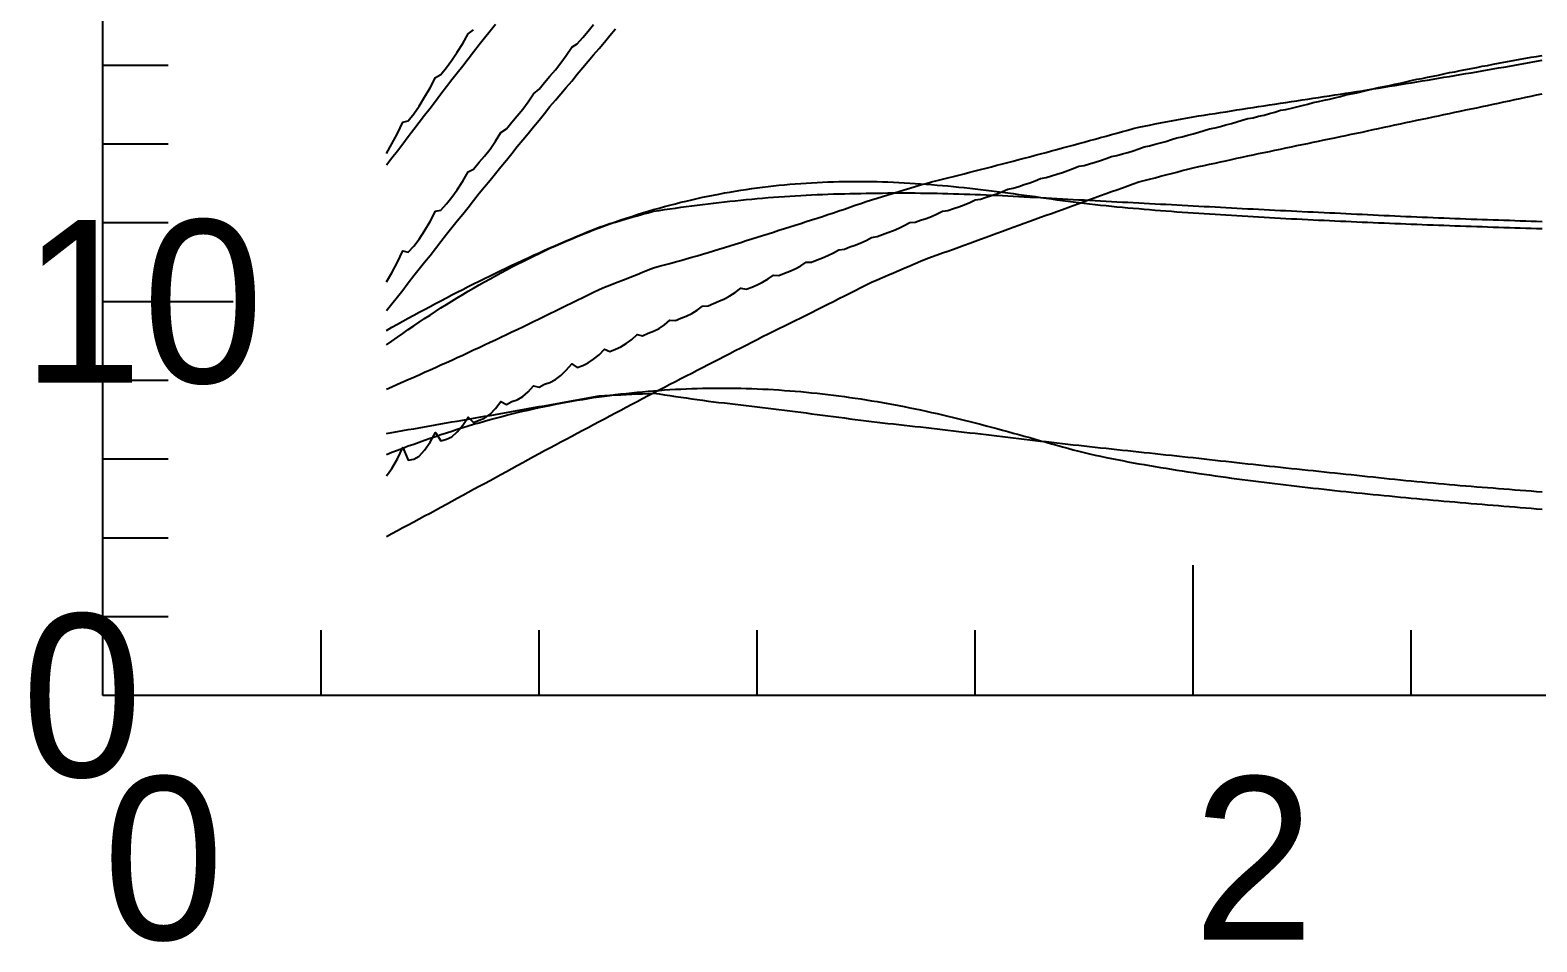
# Model space of a CAD drawing. Extents: x -35 to 179, y -35 to 142.
# Drawn here: x -3.6 to 70.5, y -12.1 to 32.7 of the extents above; entities that cross this region are included whole.
import ezdxf

# ---------------------------------------------------------------- set-up
doc = ezdxf.new("R2010")
doc.units = 0

msp = doc.modelspace()

# ---------------------------------------------------------------- linework, layer by layer
at = {"color": 0}
for p, q in [((0, 30.983), (3.2, 30.983)), ((0, 27.11), (3.2, 27.11)), ((0, 23.237), (3.2, 23.237)), ((0, 19.364), (6.4, 19.364)), ((0, 15.492), (3.2, 15.492)), ((0, 11.619), (3.2, 11.619)), ((0, 7.746), (3.2, 7.746)), ((53.625, 0), (53.625, 6.4)), ((0, 3.873), (3.2, 3.873)), ((10.725, 0), (10.725, 3.2)), ((21.45, 0), (21.45, 3.2)), ((32.175, 0), (32.175, 3.2)), ((42.9, 0), (42.9, 3.2)), ((64.35, 0), (64.35, 3.2))]:
    msp.add_line(p, q, dxfattribs=at)
msp.add_lwpolyline([(0, 0), (0, 116.187), (179.2, 116.187), (179.2, 0)], close=True, dxfattribs=at)
at = {"color": 4}
for points in [[(13.942, 26.072), (14.211, 26.417), (14.479, 26.764), (14.747, 27.112), (15.015, 27.472), (15.283, 27.835), (15.551, 28.179), (15.819, 28.521), (16.087, 28.864), (16.356, 29.208), (16.624, 29.564), (16.892, 29.925), (17.16, 30.265), (17.428, 30.602), (17.696, 30.941), (17.964, 31.28), (18.232, 31.632), (18.5, 31.989), (18.769, 32.324), (19.037, 32.656), (19.305, 32.99)], [(13.942, 18.917), (14.211, 19.252), (14.479, 19.587), (14.747, 19.923), (15.015, 20.279), (15.283, 20.636), (15.551, 20.966), (15.819, 21.297), (16.087, 21.628), (16.356, 21.959), (16.624, 22.31), (16.892, 22.666), (17.16, 22.993), (17.428, 23.321), (17.696, 23.648), (17.964, 23.976), (18.232, 24.323), (18.5, 24.676), (18.769, 25), (19.037, 25.323), (19.305, 25.646), (19.573, 25.97), (19.841, 26.312), (20.109, 26.641), (20.377, 26.982), (20.645, 27.301), (20.914, 27.62), (21.182, 27.94), (21.45, 28.276), (21.718, 28.601), (21.986, 28.939), (22.254, 29.253), (22.522, 29.567), (22.79, 29.88), (23.059, 30.194), (23.327, 30.53), (23.595, 30.864), (23.863, 31.174), (24.131, 31.484), (24.399, 31.794), (24.667, 32.103), (24.935, 32.433), (25.204, 32.765)], [(13.942, 17.942), (14.211, 18.09), (14.479, 18.239), (14.747, 18.389), (15.015, 18.534), (15.283, 18.681), (15.551, 18.828), (15.819, 18.97), (16.087, 19.115), (16.356, 19.259), (16.624, 19.398), (16.892, 19.539), (17.16, 19.679), (17.428, 19.815), (17.696, 19.953), (17.964, 20.089), (18.232, 20.222), (18.5, 20.357), (18.769, 20.49), (19.037, 20.62), (19.305, 20.751), (19.573, 20.882), (19.841, 21.008), (20.109, 21.137), (20.377, 21.264), (20.645, 21.387), (20.914, 21.512), (21.182, 21.635), (21.45, 21.755), (21.718, 21.876), (21.986, 21.996), (22.254, 22.112), (22.522, 22.23), (22.79, 22.347), (23.059, 22.46), (23.327, 22.574), (23.595, 22.686), (23.863, 22.796), (24.131, 22.906), (24.399, 23.015), (24.667, 23.102), (24.935, 23.185), (25.204, 23.266), (25.472, 23.344), (25.74, 23.423), (26.008, 23.5), (26.276, 23.575), (26.544, 23.65), (26.812, 23.724), (27.08, 23.794), (27.349, 23.839), (27.617, 23.878), (27.885, 23.915), (28.153, 23.952), (28.421, 23.989), (28.689, 24.022), (28.957, 24.057), (29.225, 24.09), (29.494, 24.12), (29.762, 24.152), (30.03, 24.187), (30.298, 24.219), (30.566, 24.251), (30.834, 24.283), (31.102, 24.312), (31.37, 24.341), (31.639, 24.369), (31.907, 24.395), (32.175, 24.421), (32.443, 24.446), (32.711, 24.467), (32.979, 24.488), (33.247, 24.508), (33.515, 24.525), (33.783, 24.543), (34.052, 24.56), (34.32, 24.575), (34.588, 24.589), (34.856, 24.603), (35.124, 24.615), (35.392, 24.626), (35.66, 24.636), (35.928, 24.644), (36.197, 24.652), (36.465, 24.659), (36.733, 24.665), (37.001, 24.67), (37.269, 24.675), (37.537, 24.677), (37.805, 24.68), (38.073, 24.686), (38.342, 24.689), (38.61, 24.692), (38.878, 24.694), (39.146, 24.694), (39.414, 24.695), (39.682, 24.694), (39.95, 24.693), (40.218, 24.69), (40.487, 24.687), (40.755, 24.683), (41.023, 24.678), (41.291, 24.672), (41.559, 24.665), (41.827, 24.658), (42.095, 24.651), (42.363, 24.642), (42.632, 24.633), (42.9, 24.624), (43.168, 24.613), (43.436, 24.602), (43.704, 24.59), (43.972, 24.578), (44.24, 24.565), (44.508, 24.552), (44.777, 24.538), (45.045, 24.524), (45.313, 24.51), (45.581, 24.495), (45.849, 24.481), (46.117, 24.467), (46.385, 24.453), (46.653, 24.439), (46.922, 24.424), (47.19, 24.409), (47.458, 24.394), (47.726, 24.379), (47.994, 24.364), (48.262, 24.349), (48.53, 24.335), (48.798, 24.32), (49.067, 24.306), (49.335, 24.292), (49.603, 24.277), (49.871, 24.263), (50.139, 24.248), (50.407, 24.234), (50.675, 24.22), (50.943, 24.206), (51.211, 24.191), (51.48, 24.177), (51.748, 24.163), (52.016, 24.149), (52.284, 24.135), (52.552, 24.121), (52.82, 24.107), (53.088, 24.093), (53.356, 24.079), (53.625, 24.065), (53.893, 24.05), (54.161, 24.035), (54.429, 24.021), (54.697, 24.007), (54.965, 23.992), (55.233, 23.978), (55.501, 23.964), (55.77, 23.949), (56.038, 23.935), (56.306, 23.921), (56.574, 23.907), (56.842, 23.894), (57.11, 23.88), (57.378, 23.866), (57.646, 23.853), (57.915, 23.839), (58.183, 23.826), (58.451, 23.812), (58.719, 23.799), (58.987, 23.786), (59.255, 23.773), (59.523, 23.76), (59.791, 23.747), (60.06, 23.734), (60.328, 23.721), (60.596, 23.709), (60.864, 23.696), (61.132, 23.683), (61.4, 23.67), (61.668, 23.657), (61.936, 23.644), (62.205, 23.631), (62.473, 23.618), (62.741, 23.605), (63.009, 23.592), (63.277, 23.579), (63.545, 23.566), (63.813, 23.553), (64.081, 23.54), (64.35, 23.529), (64.618, 23.518), (64.886, 23.507), (65.154, 23.496), (65.422, 23.485), (65.69, 23.475), (65.958, 23.464), (66.226, 23.453), (66.495, 23.442), (66.763, 23.432), (67.031, 23.422), (67.299, 23.413), (67.567, 23.404), (67.835, 23.395), (68.103, 23.386), (68.371, 23.376), (68.639, 23.367), (68.908, 23.358), (69.176, 23.349), (69.444, 23.34), (69.712, 23.331), (69.98, 23.322), (70.248, 23.313), (70.516, 23.304), (70.784, 23.294)]]:
    msp.add_lwpolyline(points, dxfattribs=at)
at = {"color": 3}
for points in [[(13.942, 20.325), (14.211, 20.774), (14.479, 21.288), (14.747, 21.848), (15.015, 21.782), (15.283, 22.085), (15.551, 22.421), (15.819, 22.826), (16.087, 23.287), (16.356, 23.791), (16.624, 23.843), (16.892, 24.164), (17.16, 24.479), (17.428, 24.852), (17.696, 25.273), (17.964, 25.733), (18.232, 25.865), (18.5, 26.2), (18.769, 26.499), (19.037, 26.848), (19.305, 27.237), (19.573, 27.662), (19.841, 27.849), (20.109, 28.176), (20.377, 28.482), (20.645, 28.811), (20.914, 29.176), (21.182, 29.572), (21.45, 29.797), (21.718, 30.118), (21.986, 30.428), (22.254, 30.742), (22.522, 31.086), (22.79, 31.458), (23.059, 31.854), (23.327, 32.024), (23.595, 32.338), (23.863, 32.638), (24.131, 32.966)], [(13.942, 26.64), (14.211, 27.109), (14.479, 27.623), (14.747, 28.174), (15.015, 28.243), (15.283, 28.591), (15.551, 28.966), (15.819, 29.394), (16.087, 29.862), (16.356, 30.365), (16.624, 30.513), (16.892, 30.868), (17.16, 31.219), (17.428, 31.615), (17.696, 32.045), (17.964, 32.507), (18.232, 32.708)], [(13.942, 17.222), (14.211, 17.417), (14.479, 17.603), (14.747, 17.79), (15.015, 17.978), (15.283, 18.158), (15.551, 18.339), (15.819, 18.519), (16.087, 18.693), (16.356, 18.868), (16.624, 19.041), (16.892, 19.208), (17.16, 19.376), (17.428, 19.541), (17.696, 19.702), (17.964, 19.863), (18.232, 20.021), (18.5, 20.175), (18.769, 20.328), (19.037, 20.479), (19.305, 20.626), (19.573, 20.772), (19.841, 20.915), (20.109, 21.055), (20.377, 21.195), (20.645, 21.33), (20.914, 21.463), (21.182, 21.595), (21.45, 21.723), (21.718, 21.849), (21.986, 21.974), (22.254, 22.095), (22.522, 22.213), (22.79, 22.331), (23.059, 22.444), (23.327, 22.556), (23.595, 22.667), (23.863, 22.773), (24.131, 22.877), (24.399, 22.981), (24.667, 23.079), (24.935, 23.177), (25.204, 23.273), (25.472, 23.365), (25.74, 23.456), (26.008, 23.545), (26.276, 23.629), (26.544, 23.713), (26.812, 23.795), (27.08, 23.873), (27.349, 23.95), (27.617, 24.025), (27.885, 24.096), (28.153, 24.166), (28.421, 24.234), (28.689, 24.298), (28.957, 24.361), (29.225, 24.422), (29.494, 24.48), (29.762, 24.536), (30.03, 24.591), (30.298, 24.642), (30.566, 24.692), (30.834, 24.74), (31.102, 24.784), (31.37, 24.827), (31.639, 24.869), (31.907, 24.907), (32.175, 24.944), (32.443, 24.979), (32.711, 25.011), (32.979, 25.041), (33.247, 25.07), (33.515, 25.096), (33.783, 25.12), (34.052, 25.143), (34.32, 25.163), (34.588, 25.181), (34.856, 25.198), (35.124, 25.212), (35.392, 25.225), (35.66, 25.236), (35.928, 25.244), (36.197, 25.251), (36.465, 25.256), (36.733, 25.259), (37.001, 25.26), (37.269, 25.26), (37.537, 25.258), (37.805, 25.254), (38.073, 25.249), (38.342, 25.241), (38.61, 25.233), (38.878, 25.222), (39.146, 25.21), (39.414, 25.197), (39.682, 25.182), (39.95, 25.165), (40.218, 25.147), (40.487, 25.128), (40.755, 25.107), (41.023, 25.085), (41.291, 25.061), (41.559, 25.036), (41.827, 25.011), (42.095, 24.984), (42.363, 24.955), (42.632, 24.926), (42.9, 24.896), (43.168, 24.865), (43.436, 24.833), (43.704, 24.8), (43.972, 24.766), (44.24, 24.731), (44.508, 24.696), (44.777, 24.661), (45.045, 24.624), (45.313, 24.588), (45.581, 24.551), (45.849, 24.513), (46.117, 24.476), (46.385, 24.439), (46.653, 24.401), (46.922, 24.364), (47.19, 24.328), (47.458, 24.291), (47.726, 24.256), (47.994, 24.222), (48.262, 24.189), (48.53, 24.157), (48.798, 24.127), (49.067, 24.099), (49.335, 24.071), (49.603, 24.044), (49.871, 24.018), (50.139, 23.993), (50.407, 23.969), (50.675, 23.945), (50.943, 23.922), (51.211, 23.899), (51.48, 23.877), (51.748, 23.855), (52.016, 23.834), (52.284, 23.813), (52.552, 23.793), (52.82, 23.773), (53.088, 23.754), (53.356, 23.735), (53.625, 23.716), (53.893, 23.698), (54.161, 23.68), (54.429, 23.662), (54.697, 23.645), (54.965, 23.628), (55.233, 23.611), (55.501, 23.595), (55.77, 23.578), (56.038, 23.562), (56.306, 23.547), (56.574, 23.531), (56.842, 23.516), (57.11, 23.501), (57.378, 23.486), (57.646, 23.472), (57.915, 23.457), (58.183, 23.443), (58.451, 23.429), (58.719, 23.416), (58.987, 23.402), (59.255, 23.389), (59.523, 23.375), (59.791, 23.362), (60.06, 23.35), (60.328, 23.337), (60.596, 23.324), (60.864, 23.312), (61.132, 23.3), (61.4, 23.288), (61.668, 23.276), (61.936, 23.264), (62.205, 23.253), (62.473, 23.241), (62.741, 23.23), (63.009, 23.219), (63.277, 23.208), (63.545, 23.197), (63.813, 23.186), (64.081, 23.175), (64.35, 23.165), (64.618, 23.154), (64.886, 23.144), (65.154, 23.134), (65.422, 23.124), (65.69, 23.114), (65.958, 23.104), (66.226, 23.094), (66.495, 23.084), (66.763, 23.075), (67.031, 23.065), (67.299, 23.056), (67.567, 23.047), (67.835, 23.038), (68.103, 23.029), (68.371, 23.02), (68.639, 23.011), (68.908, 23.002), (69.176, 22.993), (69.444, 22.985), (69.712, 22.976), (69.98, 22.968), (70.248, 22.959), (70.516, 22.951), (70.784, 22.943)]]:
    msp.add_lwpolyline(points, dxfattribs=at)
at = {"color": 2}
for points in [[(13.942, 10.784), (14.211, 11.147), (14.479, 11.625), (14.747, 12.181), (15.015, 11.559), (15.283, 11.607), (15.551, 11.764), (15.819, 12.053), (16.087, 12.445), (16.356, 12.915), (16.624, 12.503), (16.892, 12.589), (17.16, 12.714), (17.428, 12.949), (17.696, 13.276), (17.964, 13.675), (18.232, 13.415), (18.5, 13.531), (18.769, 13.632), (19.037, 13.828), (19.305, 14.104), (19.573, 14.446), (19.841, 14.296), (20.109, 14.44), (20.377, 14.521), (20.645, 14.687), (20.914, 14.923), (21.182, 15.219), (21.45, 15.149), (21.718, 15.288), (21.986, 15.382), (22.254, 15.524), (22.522, 15.728), (22.79, 15.987), (23.059, 16.291), (23.327, 16.109), (23.595, 16.214), (23.863, 16.338), (24.131, 16.517), (24.399, 16.744), (24.667, 17.014), (24.935, 16.905), (25.204, 17.02), (25.472, 17.13), (25.74, 17.288), (26.008, 17.489), (26.276, 17.73), (26.544, 17.675), (26.812, 17.8), (27.08, 17.898), (27.349, 18.039), (27.617, 18.219), (27.885, 18.435), (28.153, 18.423), (28.421, 18.545), (28.689, 18.644), (28.957, 18.771), (29.225, 18.933), (29.494, 19.128), (29.762, 19.147), (30.03, 19.266), (30.298, 19.369), (30.566, 19.483), (30.834, 19.63), (31.102, 19.806), (31.37, 20.009), (31.639, 19.965), (31.907, 20.071), (32.175, 20.176), (32.443, 20.309), (32.711, 20.47), (32.979, 20.655), (33.247, 20.642), (33.515, 20.753), (33.783, 20.849), (34.052, 20.971), (34.32, 21.117), (34.588, 21.287), (34.856, 21.299), (35.124, 21.414), (35.392, 21.502), (35.66, 21.614), (35.928, 21.749), (36.197, 21.904), (36.465, 21.937), (36.733, 22.041), (37.001, 22.136), (37.269, 22.24), (37.537, 22.364), (37.805, 22.507), (38.073, 22.555), (38.342, 22.656), (38.61, 22.752), (38.878, 22.848), (39.146, 22.962), (39.414, 23.095), (39.682, 23.244), (39.95, 23.251), (40.218, 23.349), (40.487, 23.438), (40.755, 23.544), (41.023, 23.667), (41.291, 23.805), (41.559, 23.829), (41.827, 23.927), (42.095, 24.01), (42.363, 24.109), (42.632, 24.223), (42.9, 24.351), (43.168, 24.388), (43.436, 24.488), (43.704, 24.565), (43.972, 24.657), (44.24, 24.763), (44.508, 24.883), (44.777, 24.929), (45.045, 25.018), (45.313, 25.103), (45.581, 25.189), (45.849, 25.288), (46.117, 25.399), (46.385, 25.453), (46.653, 25.539), (46.922, 25.624), (47.19, 25.705), (47.458, 25.797), (47.726, 25.901), (47.994, 26.015), (48.262, 26.043), (48.53, 26.128), (48.798, 26.204), (49.067, 26.29), (49.335, 26.387), (49.603, 26.494), (49.871, 26.531), (50.139, 26.616), (50.407, 26.687), (50.675, 26.768), (50.943, 26.859), (51.211, 26.959), (51.48, 27.002), (51.748, 27.088), (52.016, 27.154), (52.284, 27.23), (52.552, 27.315), (52.82, 27.409), (53.088, 27.457), (53.356, 27.532), (53.625, 27.605), (53.893, 27.677), (54.161, 27.756), (54.429, 27.844), (54.697, 27.896), (54.965, 27.968), (55.233, 28.041), (55.501, 28.108), (55.77, 28.183), (56.038, 28.265), (56.306, 28.355), (56.574, 28.389), (56.842, 28.461), (57.11, 28.524), (57.378, 28.594), (57.646, 28.671), (57.915, 28.755), (58.183, 28.794), (58.451, 28.866), (58.719, 28.925), (58.987, 28.991), (59.255, 29.063), (59.523, 29.142), (59.791, 29.185), (60.06, 29.256), (60.328, 29.311), (60.596, 29.373), (60.864, 29.441), (61.132, 29.515), (61.4, 29.56), (61.668, 29.621), (61.936, 29.683), (62.205, 29.74), (62.473, 29.804), (62.741, 29.873), (63.009, 29.92), (63.277, 29.978), (63.545, 30.039), (63.813, 30.093), (64.081, 30.153), (64.35, 30.218), (64.618, 30.288), (64.886, 30.322), (65.154, 30.381), (65.422, 30.432), (65.69, 30.488), (65.958, 30.549), (66.226, 30.614), (66.495, 30.65), (66.763, 30.709), (67.031, 30.756), (67.299, 30.809), (67.567, 30.866), (67.835, 30.927), (68.103, 30.964), (68.371, 31.022), (68.639, 31.067), (68.908, 31.116), (69.176, 31.169), (69.444, 31.226), (69.712, 31.264), (69.98, 31.313), (70.248, 31.363), (70.516, 31.408), (70.784, 31.458)], [(13.942, 15.056), (14.211, 15.172), (14.479, 15.288), (14.747, 15.405), (15.015, 15.522), (15.283, 15.64), (15.551, 15.759), (15.819, 15.878), (16.087, 15.998), (16.356, 16.118), (16.624, 16.239), (16.892, 16.361), (17.16, 16.483), (17.428, 16.606), (17.696, 16.729), (17.964, 16.853), (18.232, 16.977), (18.5, 17.102), (18.769, 17.227), (19.037, 17.353), (19.305, 17.479), (19.573, 17.607), (19.841, 17.734), (20.109, 17.863), (20.377, 17.991), (20.645, 18.12), (20.914, 18.25), (21.182, 18.379), (21.45, 18.509), (21.718, 18.64), (21.986, 18.77), (22.254, 18.9), (22.522, 19.03), (22.79, 19.16), (23.059, 19.291), (23.327, 19.422), (23.595, 19.553), (23.863, 19.685), (24.131, 19.817), (24.399, 19.949), (24.667, 20.06), (24.935, 20.165), (25.204, 20.27), (25.472, 20.375), (25.74, 20.481), (26.008, 20.587), (26.276, 20.694), (26.544, 20.801), (26.812, 20.908), (27.08, 21.016), (27.349, 21.091), (27.617, 21.163), (27.885, 21.235), (28.153, 21.309), (28.421, 21.382), (28.689, 21.457), (28.957, 21.532), (29.225, 21.608), (29.494, 21.685), (29.762, 21.762), (30.03, 21.844), (30.298, 21.927), (30.566, 22.011), (30.834, 22.095), (31.102, 22.179), (31.37, 22.264), (31.639, 22.35), (31.907, 22.436), (32.175, 22.523), (32.443, 22.61), (32.711, 22.692), (32.979, 22.775), (33.247, 22.858), (33.515, 22.942), (33.783, 23.026), (34.052, 23.111), (34.32, 23.197), (34.588, 23.283), (34.856, 23.369), (35.124, 23.456), (35.392, 23.545), (35.66, 23.634), (35.928, 23.724), (36.197, 23.814), (36.465, 23.904), (36.733, 23.995), (37.001, 24.086), (37.269, 24.178), (37.537, 24.271), (37.805, 24.363), (38.073, 24.438), (38.342, 24.519), (38.61, 24.6), (38.878, 24.682), (39.146, 24.763), (39.414, 24.845), (39.682, 24.928), (39.95, 25.011), (40.218, 25.094), (40.487, 25.167), (40.755, 25.234), (41.023, 25.301), (41.291, 25.368), (41.559, 25.436), (41.827, 25.504), (42.095, 25.572), (42.363, 25.64), (42.632, 25.709), (42.9, 25.778), (43.168, 25.846), (43.436, 25.915), (43.704, 25.984), (43.972, 26.053), (44.24, 26.122), (44.508, 26.192), (44.777, 26.261), (45.045, 26.331), (45.313, 26.402), (45.581, 26.472), (45.849, 26.544), (46.117, 26.615), (46.385, 26.687), (46.653, 26.76), (46.922, 26.832), (47.19, 26.905), (47.458, 26.978), (47.726, 27.051), (47.994, 27.124), (48.262, 27.197), (48.53, 27.27), (48.798, 27.343), (49.067, 27.417), (49.335, 27.49), (49.603, 27.564), (49.871, 27.638), (50.139, 27.712), (50.407, 27.786), (50.675, 27.861), (50.943, 27.935), (51.211, 27.982), (51.48, 28.033), (51.748, 28.084), (52.016, 28.135), (52.284, 28.186), (52.552, 28.237), (52.82, 28.288), (53.088, 28.34), (53.356, 28.391), (53.625, 28.443), (53.893, 28.481), (54.161, 28.522), (54.429, 28.564), (54.697, 28.605), (54.965, 28.647), (55.233, 28.689), (55.501, 28.73), (55.77, 28.772), (56.038, 28.814), (56.306, 28.856), (56.574, 28.896), (56.842, 28.937), (57.11, 28.977), (57.378, 29.018), (57.646, 29.059), (57.915, 29.1), (58.183, 29.141), (58.451, 29.182), (58.719, 29.223), (58.987, 29.264), (59.255, 29.305), (59.523, 29.346), (59.791, 29.387), (60.06, 29.428), (60.328, 29.469), (60.596, 29.51), (60.864, 29.551), (61.132, 29.592), (61.4, 29.634), (61.668, 29.676), (61.936, 29.719), (62.205, 29.763), (62.473, 29.806), (62.741, 29.849), (63.009, 29.893), (63.277, 29.936), (63.545, 29.98), (63.813, 30.024), (64.081, 30.067), (64.35, 30.112), (64.618, 30.156), (64.886, 30.2), (65.154, 30.245), (65.422, 30.289), (65.69, 30.334), (65.958, 30.379), (66.226, 30.424), (66.495, 30.468), (66.763, 30.513), (67.031, 30.559), (67.299, 30.605), (67.567, 30.651), (67.835, 30.698), (68.103, 30.744), (68.371, 30.79), (68.639, 30.836), (68.908, 30.883), (69.176, 30.929), (69.444, 30.976), (69.712, 31.025), (69.98, 31.073), (70.248, 31.122), (70.516, 31.171), (70.784, 31.22)], [(13.942, 11.845), (14.211, 11.957), (14.479, 12.053), (14.747, 12.152), (15.015, 12.259), (15.283, 12.351), (15.551, 12.446), (15.819, 12.547), (16.087, 12.635), (16.356, 12.726), (16.624, 12.821), (16.892, 12.905), (17.16, 12.991), (17.428, 13.08), (17.696, 13.159), (17.964, 13.241), (18.232, 13.324), (18.5, 13.399), (18.769, 13.475), (19.037, 13.552), (19.305, 13.622), (19.573, 13.693), (19.841, 13.765), (20.109, 13.83), (20.377, 13.896), (20.645, 13.962), (20.914, 14.022), (21.182, 14.083), (21.45, 14.143), (21.718, 14.199), (21.986, 14.254), (22.254, 14.309), (22.522, 14.359), (22.79, 14.409), (23.059, 14.459), (23.327, 14.504), (23.595, 14.549), (23.863, 14.593), (24.131, 14.633), (24.399, 14.673), (24.667, 14.711), (24.935, 14.746), (25.204, 14.781), (25.472, 14.814), (25.74, 14.844), (26.008, 14.873), (26.276, 14.901), (26.544, 14.925), (26.812, 14.95), (27.08, 14.972), (27.349, 14.992), (27.617, 15.011), (27.885, 15.028), (28.153, 15.043), (28.421, 15.057), (28.689, 15.068), (28.957, 15.078), (29.225, 15.087), (29.494, 15.094), (29.762, 15.098), (30.03, 15.102), (30.298, 15.104), (30.566, 15.103), (30.834, 15.102), (31.102, 15.098), (31.37, 15.093), (31.639, 15.087), (31.907, 15.078), (32.175, 15.068), (32.443, 15.057), (32.711, 15.043), (32.979, 15.028), (33.247, 15.011), (33.515, 14.993), (33.783, 14.973), (34.052, 14.952), (34.32, 14.928), (34.588, 14.904), (34.856, 14.877), (35.124, 14.849), (35.392, 14.82), (35.66, 14.789), (35.928, 14.756), (36.197, 14.721), (36.465, 14.686), (36.733, 14.648), (37.001, 14.609), (37.269, 14.569), (37.537, 14.527), (37.805, 14.483), (38.073, 14.439), (38.342, 14.392), (38.61, 14.344), (38.878, 14.295), (39.146, 14.244), (39.414, 14.192), (39.682, 14.138), (39.95, 14.083), (40.218, 14.027), (40.487, 13.969), (40.755, 13.91), (41.023, 13.85), (41.291, 13.788), (41.559, 13.725), (41.827, 13.662), (42.095, 13.596), (42.363, 13.53), (42.632, 13.463), (42.9, 13.395), (43.168, 13.325), (43.436, 13.255), (43.704, 13.184), (43.972, 13.112), (44.24, 13.039), (44.508, 12.966), (44.777, 12.892), (45.045, 12.818), (45.313, 12.743), (45.581, 12.668), (45.849, 12.593), (46.117, 12.517), (46.385, 12.442), (46.653, 12.367), (46.922, 12.293), (47.19, 12.219), (47.458, 12.147), (47.726, 12.075), (47.994, 12.006), (48.262, 11.939), (48.53, 11.875), (48.798, 11.814), (49.067, 11.756), (49.335, 11.699), (49.603, 11.644), (49.871, 11.59), (50.139, 11.538), (50.407, 11.487), (50.675, 11.437), (50.943, 11.388), (51.211, 11.341), (51.48, 11.294), (51.748, 11.248), (52.016, 11.204), (52.284, 11.16), (52.552, 11.116), (52.82, 11.074), (53.088, 11.032), (53.356, 10.991), (53.625, 10.951), (53.893, 10.911), (54.161, 10.872), (54.429, 10.833), (54.697, 10.795), (54.965, 10.758), (55.233, 10.721), (55.501, 10.684), (55.77, 10.649), (56.038, 10.613), (56.306, 10.578), (56.574, 10.544), (56.842, 10.51), (57.11, 10.476), (57.378, 10.443), (57.646, 10.41), (57.915, 10.378), (58.183, 10.346), (58.451, 10.314), (58.719, 10.283), (58.987, 10.252), (59.255, 10.222), (59.523, 10.191), (59.791, 10.161), (60.06, 10.132), (60.328, 10.103), (60.596, 10.074), (60.864, 10.045), (61.132, 10.017), (61.4, 9.989), (61.668, 9.961), (61.936, 9.934), (62.205, 9.907), (62.473, 9.88), (62.741, 9.853), (63.009, 9.827), (63.277, 9.801), (63.545, 9.775), (63.813, 9.749), (64.081, 9.724), (64.35, 9.698), (64.618, 9.674), (64.886, 9.649), (65.154, 9.624), (65.422, 9.6), (65.69, 9.576), (65.958, 9.552), (66.226, 9.529), (66.495, 9.505), (66.763, 9.482), (67.031, 9.459), (67.299, 9.436), (67.567, 9.413), (67.835, 9.391), (68.103, 9.369), (68.371, 9.347), (68.639, 9.325), (68.908, 9.303), (69.176, 9.281), (69.444, 9.26), (69.712, 9.239), (69.98, 9.218), (70.248, 9.197), (70.516, 9.176), (70.784, 9.156)]]:
    msp.add_lwpolyline(points, dxfattribs=at)
at = {"color": 1}
msp.add_lwpolyline([(13.942, 15.056), (14.211, 15.172), (14.479, 15.288), (14.747, 15.405), (15.015, 15.522), (15.283, 15.64), (15.551, 15.759), (15.819, 15.878), (16.087, 15.998), (16.356, 16.118), (16.624, 16.239), (16.892, 16.361), (17.16, 16.483), (17.428, 16.606), (17.696, 16.729), (17.964, 16.853), (18.232, 16.977), (18.5, 17.102), (18.769, 17.227), (19.037, 17.353), (19.305, 17.479), (19.573, 17.607), (19.841, 17.734), (20.109, 17.863), (20.377, 17.991), (20.645, 18.12), (20.914, 18.25), (21.182, 18.379), (21.45, 18.509), (21.718, 18.64), (21.986, 18.77), (22.254, 18.9), (22.522, 19.03), (22.79, 19.16), (23.059, 19.291), (23.327, 19.422), (23.595, 19.553), (23.863, 19.685), (24.131, 19.817), (24.399, 19.949), (24.667, 20.06), (24.935, 20.165), (25.204, 20.27), (25.472, 20.375), (25.74, 20.481), (26.008, 20.587), (26.276, 20.694), (26.544, 20.801), (26.812, 20.908), (27.08, 21.016), (27.349, 21.091), (27.617, 21.163), (27.885, 21.235), (28.153, 21.309), (28.421, 21.382), (28.689, 21.457), (28.957, 21.532), (29.225, 21.608), (29.494, 21.685), (29.762, 21.762), (30.03, 21.844), (30.298, 21.927), (30.566, 22.011), (30.834, 22.095), (31.102, 22.179), (31.37, 22.264), (31.639, 22.35), (31.907, 22.436), (32.175, 22.523), (32.443, 22.61), (32.711, 22.692), (32.979, 22.775), (33.247, 22.858), (33.515, 22.942), (33.783, 23.026), (34.052, 23.111), (34.32, 23.197), (34.588, 23.283), (34.856, 23.369), (35.124, 23.456), (35.392, 23.545), (35.66, 23.634), (35.928, 23.724), (36.197, 23.814), (36.465, 23.904), (36.733, 23.995), (37.001, 24.086), (37.269, 24.178), (37.537, 24.271), (37.805, 24.363), (38.073, 24.438), (38.342, 24.519), (38.61, 24.6), (38.878, 24.682), (39.146, 24.763), (39.414, 24.845), (39.682, 24.928), (39.95, 25.011), (40.218, 25.094), (40.487, 25.167), (40.755, 25.234), (41.023, 25.301), (41.291, 25.368), (41.559, 25.436), (41.827, 25.504), (42.095, 25.572), (42.363, 25.64), (42.632, 25.709), (42.9, 25.778), (43.168, 25.846), (43.436, 25.915), (43.704, 25.984), (43.972, 26.053), (44.24, 26.122), (44.508, 26.192), (44.777, 26.261), (45.045, 26.331), (45.313, 26.402), (45.581, 26.472), (45.849, 26.544), (46.117, 26.615), (46.385, 26.687), (46.653, 26.76), (46.922, 26.832), (47.19, 26.905), (47.458, 26.978), (47.726, 27.051), (47.994, 27.124), (48.262, 27.197), (48.53, 27.27), (48.798, 27.343), (49.067, 27.417), (49.335, 27.49), (49.603, 27.564), (49.871, 27.638), (50.139, 27.712), (50.407, 27.786), (50.675, 27.861), (50.943, 27.935), (51.211, 27.982), (51.48, 28.033), (51.748, 28.084), (52.016, 28.135), (52.284, 28.186), (52.552, 28.237), (52.82, 28.288), (53.088, 28.34), (53.356, 28.391), (53.625, 28.443), (53.893, 28.481), (54.161, 28.522), (54.429, 28.564), (54.697, 28.605), (54.965, 28.647), (55.233, 28.689), (55.501, 28.73), (55.77, 28.772), (56.038, 28.814), (56.306, 28.856), (56.574, 28.896), (56.842, 28.937), (57.11, 28.977), (57.378, 29.018), (57.646, 29.059), (57.915, 29.1), (58.183, 29.141), (58.451, 29.182), (58.719, 29.223), (58.987, 29.264), (59.255, 29.305), (59.523, 29.346), (59.791, 29.387), (60.06, 29.428), (60.328, 29.469), (60.596, 29.51), (60.864, 29.551), (61.132, 29.592), (61.4, 29.634), (61.668, 29.676), (61.936, 29.719), (62.205, 29.763), (62.473, 29.806), (62.741, 29.849), (63.009, 29.893), (63.277, 29.936), (63.545, 29.98), (63.813, 30.024), (64.081, 30.067), (64.35, 30.112), (64.618, 30.156), (64.886, 30.2), (65.154, 30.245), (65.422, 30.289), (65.69, 30.334), (65.958, 30.379), (66.226, 30.424), (66.495, 30.468), (66.763, 30.513), (67.031, 30.559), (67.299, 30.605), (67.567, 30.651), (67.835, 30.698), (68.103, 30.744), (68.371, 30.79), (68.639, 30.836), (68.908, 30.883), (69.176, 30.929), (69.444, 30.976), (69.712, 31.025), (69.98, 31.073), (70.248, 31.122), (70.516, 31.171), (70.784, 31.22)], dxfattribs=at)
at = {"color": 6}
msp.add_lwpolyline([(13.942, 7.813), (14.211, 7.957), (14.479, 8.101), (14.747, 8.245), (15.015, 8.389), (15.283, 8.532), (15.551, 8.676), (15.819, 8.82), (16.087, 8.964), (16.356, 9.108), (16.624, 9.252), (16.892, 9.399), (17.16, 9.545), (17.428, 9.691), (17.696, 9.837), (17.964, 9.983), (18.232, 10.129), (18.5, 10.275), (18.769, 10.421), (19.037, 10.568), (19.305, 10.714), (19.573, 10.86), (19.841, 11.006), (20.109, 11.152), (20.377, 11.298), (20.645, 11.444), (20.914, 11.59), (21.182, 11.736), (21.45, 11.882), (21.718, 12.029), (21.986, 12.173), (22.254, 12.315), (22.522, 12.458), (22.79, 12.601), (23.059, 12.744), (23.327, 12.887), (23.595, 13.029), (23.863, 13.172), (24.131, 13.315), (24.399, 13.458), (24.667, 13.6), (24.935, 13.741), (25.204, 13.883), (25.472, 14.025), (25.74, 14.166), (26.008, 14.308), (26.276, 14.45), (26.544, 14.591), (26.812, 14.733), (27.08, 14.875), (27.349, 15.014), (27.617, 15.152), (27.885, 15.29), (28.153, 15.429), (28.421, 15.567), (28.689, 15.705), (28.957, 15.844), (29.225, 15.982), (29.494, 16.12), (29.762, 16.259), (30.03, 16.396), (30.298, 16.533), (30.566, 16.67), (30.834, 16.808), (31.102, 16.945), (31.37, 17.082), (31.639, 17.219), (31.907, 17.357), (32.175, 17.494), (32.443, 17.631), (32.711, 17.763), (32.979, 17.896), (33.247, 18.029), (33.515, 18.162), (33.783, 18.295), (34.052, 18.427), (34.32, 18.56), (34.588, 18.693), (34.856, 18.826), (35.124, 18.959), (35.392, 19.094), (35.66, 19.229), (35.928, 19.364), (36.197, 19.5), (36.465, 19.635), (36.733, 19.77), (37.001, 19.905), (37.269, 20.04), (37.537, 20.175), (37.805, 20.31), (38.073, 20.417), (38.342, 20.533), (38.61, 20.65), (38.878, 20.766), (39.146, 20.882), (39.414, 20.998), (39.682, 21.115), (39.95, 21.231), (40.218, 21.347), (40.487, 21.452), (40.755, 21.549), (41.023, 21.647), (41.291, 21.744), (41.559, 21.841), (41.827, 21.939), (42.095, 22.036), (42.363, 22.134), (42.632, 22.231), (42.9, 22.328), (43.168, 22.426), (43.436, 22.523), (43.704, 22.621), (43.972, 22.718), (44.24, 22.815), (44.508, 22.913), (44.777, 23.01), (45.045, 23.108), (45.313, 23.205), (45.581, 23.302), (45.849, 23.4), (46.117, 23.497), (46.385, 23.595), (46.653, 23.692), (46.922, 23.789), (47.19, 23.887), (47.458, 23.984), (47.726, 24.082), (47.994, 24.179), (48.262, 24.276), (48.53, 24.373), (48.798, 24.469), (49.067, 24.565), (49.335, 24.662), (49.603, 24.758), (49.871, 24.854), (50.139, 24.95), (50.407, 25.047), (50.675, 25.143), (50.943, 25.239), (51.211, 25.304), (51.48, 25.374), (51.748, 25.444), (52.016, 25.513), (52.284, 25.583), (52.552, 25.653), (52.82, 25.723), (53.088, 25.792), (53.356, 25.862), (53.625, 25.932), (53.893, 25.987), (54.161, 26.045), (54.429, 26.104), (54.697, 26.163), (54.965, 26.221), (55.233, 26.28), (55.501, 26.339), (55.77, 26.397), (56.038, 26.456), (56.306, 26.515), (56.574, 26.57), (56.842, 26.627), (57.11, 26.683), (57.378, 26.739), (57.646, 26.796), (57.915, 26.852), (58.183, 26.909), (58.451, 26.965), (58.719, 27.022), (58.987, 27.077), (59.255, 27.133), (59.523, 27.188), (59.791, 27.243), (60.06, 27.299), (60.328, 27.354), (60.596, 27.409), (60.864, 27.465), (61.132, 27.52), (61.4, 27.576), (61.668, 27.633), (61.936, 27.69), (62.205, 27.748), (62.473, 27.805), (62.741, 27.863), (63.009, 27.92), (63.277, 27.978), (63.545, 28.035), (63.813, 28.093), (64.081, 28.151), (64.35, 28.207), (64.618, 28.264), (64.886, 28.32), (65.154, 28.376), (65.422, 28.433), (65.69, 28.489), (65.958, 28.546), (66.226, 28.602), (66.495, 28.659), (66.763, 28.715), (67.031, 28.772), (67.299, 28.828), (67.567, 28.885), (67.835, 28.941), (68.103, 28.997), (68.371, 29.054), (68.639, 29.11), (68.908, 29.167), (69.176, 29.223), (69.444, 29.28), (69.712, 29.339), (69.98, 29.397), (70.248, 29.456), (70.516, 29.515), (70.784, 29.573)], dxfattribs=at)
at = {"color": 5}
msp.add_lwpolyline([(13.942, 12.87), (14.211, 12.918), (14.479, 12.965), (14.747, 13.013), (15.015, 13.06), (15.283, 13.108), (15.551, 13.156), (15.819, 13.203), (16.087, 13.251), (16.356, 13.298), (16.624, 13.346), (16.892, 13.392), (17.16, 13.439), (17.428, 13.485), (17.696, 13.532), (17.964, 13.578), (18.232, 13.625), (18.5, 13.671), (18.769, 13.718), (19.037, 13.764), (19.305, 13.811), (19.573, 13.859), (19.841, 13.906), (20.109, 13.954), (20.377, 14.001), (20.645, 14.049), (20.914, 14.097), (21.182, 14.144), (21.45, 14.192), (21.718, 14.239), (21.986, 14.288), (22.254, 14.336), (22.522, 14.385), (22.79, 14.434), (23.059, 14.482), (23.327, 14.531), (23.595, 14.58), (23.863, 14.629), (24.131, 14.677), (24.399, 14.726), (24.667, 14.747), (24.935, 14.758), (25.204, 14.769), (25.472, 14.78), (25.74, 14.791), (26.008, 14.802), (26.276, 14.813), (26.544, 14.824), (26.812, 14.835), (27.08, 14.846), (27.349, 14.814), (27.617, 14.775), (27.885, 14.736), (28.153, 14.697), (28.421, 14.659), (28.689, 14.62), (28.957, 14.581), (29.225, 14.542), (29.494, 14.504), (29.762, 14.465), (30.03, 14.434), (30.298, 14.403), (30.566, 14.372), (30.834, 14.341), (31.102, 14.31), (31.37, 14.279), (31.639, 14.248), (31.907, 14.217), (32.175, 14.186), (32.443, 14.155), (32.711, 14.12), (32.979, 14.086), (33.247, 14.052), (33.515, 14.017), (33.783, 13.983), (34.052, 13.949), (34.32, 13.914), (34.588, 13.88), (34.856, 13.846), (35.124, 13.812), (35.392, 13.776), (35.66, 13.74), (35.928, 13.705), (36.197, 13.669), (36.465, 13.634), (36.733, 13.599), (37.001, 13.563), (37.269, 13.528), (37.537, 13.492), (37.805, 13.457), (38.073, 13.43), (38.342, 13.4), (38.61, 13.37), (38.878, 13.34), (39.146, 13.31), (39.414, 13.28), (39.682, 13.25), (39.95, 13.22), (40.218, 13.191), (40.487, 13.16), (40.755, 13.129), (41.023, 13.098), (41.291, 13.067), (41.559, 13.036), (41.827, 13.005), (42.095, 12.974), (42.363, 12.943), (42.632, 12.912), (42.9, 12.881), (43.168, 12.849), (43.436, 12.817), (43.704, 12.785), (43.972, 12.753), (44.24, 12.721), (44.508, 12.689), (44.777, 12.657), (45.045, 12.625), (45.313, 12.592), (45.581, 12.56), (45.849, 12.53), (46.117, 12.5), (46.385, 12.471), (46.653, 12.441), (46.922, 12.411), (47.19, 12.381), (47.458, 12.351), (47.726, 12.321), (47.994, 12.291), (48.262, 12.261), (48.53, 12.233), (48.798, 12.204), (49.067, 12.175), (49.335, 12.146), (49.603, 12.117), (49.871, 12.089), (50.139, 12.06), (50.407, 12.031), (50.675, 12.002), (50.943, 11.974), (51.211, 11.945), (51.48, 11.916), (51.748, 11.887), (52.016, 11.858), (52.284, 11.83), (52.552, 11.801), (52.82, 11.772), (53.088, 11.743), (53.356, 11.715), (53.625, 11.686), (53.893, 11.656), (54.161, 11.626), (54.429, 11.596), (54.697, 11.566), (54.965, 11.536), (55.233, 11.506), (55.501, 11.476), (55.77, 11.446), (56.038, 11.416), (56.306, 11.387), (56.574, 11.358), (56.842, 11.33), (57.11, 11.301), (57.378, 11.272), (57.646, 11.243), (57.915, 11.214), (58.183, 11.186), (58.451, 11.157), (58.719, 11.128), (58.987, 11.1), (59.255, 11.072), (59.523, 11.045), (59.791, 11.017), (60.06, 10.989), (60.328, 10.962), (60.596, 10.934), (60.864, 10.906), (61.132, 10.879), (61.4, 10.851), (61.668, 10.822), (61.936, 10.794), (62.205, 10.765), (62.473, 10.736), (62.741, 10.707), (63.009, 10.679), (63.277, 10.65), (63.545, 10.621), (63.813, 10.592), (64.081, 10.563), (64.35, 10.539), (64.618, 10.514), (64.886, 10.49), (65.154, 10.466), (65.422, 10.441), (65.69, 10.417), (65.958, 10.393), (66.226, 10.368), (66.495, 10.344), (66.763, 10.32), (67.031, 10.299), (67.299, 10.278), (67.567, 10.257), (67.835, 10.236), (68.103, 10.215), (68.371, 10.194), (68.639, 10.173), (68.908, 10.151), (69.176, 10.13), (69.444, 10.109), (69.712, 10.088), (69.98, 10.067), (70.248, 10.046), (70.516, 10.025), (70.784, 10.004)], dxfattribs=at)

# ---------------------------------------------------------------- texts
at = {"color": 0}
for s, p in [('10', (-4, 15.364)), ('0', (-4, -4)), ('0', (0, -12)), ('2', (53.625, -12))]:
    msp.add_text(s, height=8, dxfattribs=at).set_placement(p)

doc.saveas('drawing.dxf')
